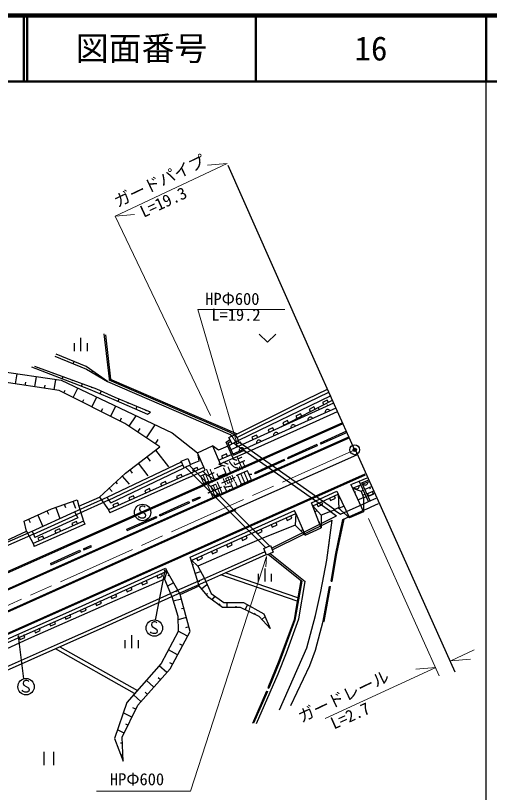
# Model space of a CAD drawing. Units: millimetres, scale not verified. Extents: x 40000 to 680000, y 20000 to 380000.
# Drawn here: x 507468 to 579500, y 261919 to 380000 of the extents above; entities that cross this region are included whole.
import ezdxf
from ezdxf.enums import TextEntityAlignment as Align

# ---------------------------------------------------------------- set-up
doc = ezdxf.new("R2010")
doc.units = ezdxf.units.MM
doc.header["$LTSCALE"] = 1000
doc.header["$PDMODE"] = 32
doc.header["$PDSIZE"] = 500
doc.linetypes.add('CHAIN', pattern=[18.5, 12, -1.5, 3.5, -1.5])
for name, color, linetype, lineweight in [('M-BGD', 7, 'Continuous', 25), ('M-BGD-EXST', 7, 'Continuous', 25), ('M-BMK', 2, 'CHAIN', 13), ('M-BMK-OTRS', 5, 'Continuous', 25), ('M-BMK-SRVR', 3, 'Continuous', 25), ('M-STR-HTXT', 7, 'Continuous', 13), ('M-STR-STRC', 7, 'Continuous', 25), ('M-TTL', 2, 'Continuous', 140), ('M-TTL-BAND', 7, 'Continuous', 25), ('M-TTL-LINE', 7, 'Continuous', 50)]:
    doc.layers.add(name, color=color, linetype=linetype, lineweight=lineweight)
doc.layers.add('M-OTRS', color=6, linetype='Continuous')
doc.layers.add('M-TTL-TXT', color=7, linetype='Continuous')
doc.styles.add('@ＭＳ ゴシック', font='')
doc.styles.add('ＭＳ ゴシック', font='')
doc.styles.get('@ＭＳ ゴシック').set_extended_font_data('@MS Gothic')
doc.styles.get('ＭＳ ゴシック').set_extended_font_data('MS Gothic')

msp = doc.modelspace()

# ---------------------------------------------------------------- linework, layer by layer
at = {"layer": 'M-BGD'}
for p, q in [((517356, 330991), (517356, 328991)), ((521729, 324807), (520961, 331603)), ((521941, 324716), (521175, 331491)), ((544518, 331576), (545768, 330376)), ((545768, 330376), (547018, 331576)), ((516356, 330191), (516356, 328991)), ((518356, 330191), (518356, 328991)), ((518214, 326654), (513629, 328517)), ((513448, 328235), (518273, 326249)), ((516231, 327090), (516361, 327407)), ((500848, 326559), (514392, 324591)), ((509897, 326619), (518569, 323285)), ((519812, 323234), (510423, 326643)), ((517593, 326530), (517632, 326627)), ((521428, 324393), (518214, 326654)), ((518273, 326249), (521428, 324393)), ((519062, 325785), (519175, 325978)), ((514088, 323001), (499401, 325264)), ((507479, 324020), (507716, 325561)), ((510416, 323567), (510658, 325134)), ((513190, 325638), (513160, 325556)), ((514662, 325104), (514561, 324826)), ((520640, 324857), (520651, 324876)), ((521729, 324807), (521650, 324624)), ((521729, 324807), (541144, 316429)), ((508948, 323793), (509020, 324260)), ((511885, 323341), (511958, 323815)), ((513354, 323115), (513599, 324707)), ((514392, 324591), (531259, 316555)), ((516133, 324570), (516090, 324450)), ((517605, 324036), (517484, 323702)), ((521428, 324393), (540068, 316349)), ((521650, 324624), (539950, 316727)), ((524059, 318017), (514088, 323001)), ((514800, 322645), (515013, 323070)), ((516225, 321933), (516946, 323375)), ((518569, 323285), (522420, 321641)), ((519076, 323501), (519019, 323345)), ((522631, 321970), (519812, 323234)), ((520491, 322940), (520317, 322539)), ((550152, 320922), (554904, 323235)), ((550373, 320473), (555108, 322778)), ((517649, 321221), (517869, 321662)), ((519073, 320509), (519821, 322005)), ((521848, 322350), (521783, 322200)), ((522420, 321641), (527548, 319413)), ((527958, 319699), (522631, 321970)), ((523206, 321761), (523037, 321373)), ((555369, 322191), (541343, 315397)), ((547602, 317385), (555665, 321527)), ((554830, 321547), (554118, 321182)), ((554118, 321182), (554301, 320826)), ((555013, 321192), (554830, 321547)), ((520498, 319797), (520726, 320254)), ((521922, 319085), (522697, 320634)), ((524564, 321172), (524505, 321037)), ((525921, 320583), (525737, 320159)), ((540225, 314052), (555849, 321112)), ((540866, 316290), (550152, 320922)), ((541101, 315849), (550373, 320473)), ((552814, 320512), (552103, 320147)), ((552103, 320147), (552285, 319791)), ((552997, 320156), (552814, 320512)), ((552904, 318898), (556184, 320360)), ((553621, 320105), (553485, 320407)), ((554687, 320054), (554612, 319985)), ((554804, 320106), (554687, 320054)), ((554904, 320116), (554804, 320106)), ((554997, 320105), (554904, 320116)), ((554958, 320709), (554908, 320820)), ((555103, 320064), (554997, 320105)), ((555179, 320011), (555103, 320064)), ((555247, 319936), (555179, 320011)), ((523346, 318373), (523583, 318846)), ((524725, 317574), (525782, 319164)), ((527279, 319994), (527227, 319874)), ((527548, 319413), (527958, 319699)), ((542184, 314104), (552904, 318898)), ((550799, 319477), (550087, 319111)), ((550087, 319111), (550270, 318756)), ((550981, 319121), (550799, 319477)), ((550946, 318896), (550870, 319064)), ((552004, 318821), (551950, 318745)), ((552078, 318889), (552004, 318821)), ((552195, 318942), (552078, 318889)), ((552296, 318951), (552195, 318942)), ((552283, 319501), (552252, 319571)), ((552389, 318940), (552296, 318951)), ((552494, 318900), (552389, 318940)), ((552571, 318846), (552494, 318900)), ((552639, 318772), (552571, 318846)), ((553148, 318350), (556428, 319812)), ((554518, 319803), (554507, 319711)), ((554507, 319711), (554517, 319610)), ((554559, 319909), (554518, 319803)), ((554612, 319985), (554559, 319909)), ((557168, 318073), (486043, 286482)), ((557229, 317936), (486102, 286344)), ((529392, 314473), (524059, 318017)), ((527392, 315802), (528702, 317773)), ((542429, 313556), (553148, 318350)), ((548783, 318442), (548071, 318076)), ((548071, 318076), (548254, 317720)), ((548271, 317688), (548256, 317721)), ((548966, 318086), (548783, 318442)), ((549395, 317657), (549342, 317580)), ((549470, 317725), (549395, 317657)), ((549587, 317777), (549470, 317725)), ((549688, 317787), (549587, 317777)), ((549608, 318292), (549595, 318322)), ((549780, 317776), (549688, 317787)), ((549886, 317735), (549780, 317776)), ((549962, 317682), (549886, 317735)), ((550031, 317607), (549962, 317682)), ((551910, 318639), (551899, 318546)), ((551899, 318546), (551909, 318446)), ((551950, 318745), (551910, 318639)), ((526059, 316688), (526414, 317222)), ((531259, 316555), (535105, 313547)), ((539950, 316727), (540616, 316361)), ((546572, 317359), (545843, 317030)), ((545843, 317030), (546008, 316665)), ((546737, 316995), (546572, 317359)), ((546787, 316492), (546733, 316416)), ((546861, 316560), (546787, 316492)), ((546978, 316613), (546861, 316560)), ((547079, 316623), (546978, 316613)), ((547172, 316611), (547079, 316623)), ((547277, 316571), (547172, 316611)), ((547354, 316517), (547277, 316571)), ((547422, 316443), (547354, 316517)), ((549301, 317474), (549290, 317382)), ((549290, 317382), (549300, 317281)), ((549342, 317580), (549301, 317474)), ((490137, 285660), (558110, 315951)), ((490198, 285523), (558171, 315814)), ((528726, 314916), (529156, 315565)), ((539480, 315178), (540053, 315553)), ((539786, 315080), (540171, 315332)), ((539896, 315847), (540835, 316348)), ((540404, 314896), (539896, 315847)), ((540082, 316343), (540295, 316060)), ((541343, 315397), (540404, 314896)), ((540616, 316361), (540692, 316272)), ((540835, 316348), (541343, 315397)), ((556002, 304898), (541188, 315315)), ((544113, 316248), (543384, 315919)), ((543384, 315919), (543549, 315554)), ((544278, 315884), (544113, 316248)), ((544178, 315328), (544125, 315251)), ((544253, 315396), (544178, 315328)), ((544370, 315448), (544253, 315396)), ((544471, 315458), (544370, 315448)), ((544563, 315447), (544471, 315458)), ((544669, 315406), (544563, 315447)), ((544745, 315353), (544669, 315406)), ((544814, 315278), (544745, 315353)), ((546693, 316310), (546682, 316217)), ((546682, 316217), (546692, 316117)), ((546733, 316416), (546693, 316310)), ((524165, 310424), (529392, 314473)), ((535105, 313547), (537387, 314582)), ((537387, 314582), (538567, 311866)), ((538294, 313923), (537387, 314582)), ((539720, 314559), (538294, 313923)), ((539720, 314559), (539480, 315178)), ((540556, 312721), (539720, 314559)), ((539951, 314657), (539786, 315080)), ((539951, 314657), (540371, 314958)), ((540619, 313187), (539951, 314657)), ((540536, 313369), (542185, 314104)), ((555324, 304642), (540595, 314998)), ((541655, 315137), (540926, 314808)), ((540926, 314808), (541090, 314443)), ((541570, 314163), (541517, 314087)), ((541645, 314232), (541570, 314163)), ((541762, 314284), (541645, 314232)), ((541819, 314772), (541655, 315137)), ((541862, 314294), (541762, 314284)), ((541955, 314283), (541862, 314294)), ((542061, 314242), (541955, 314283)), ((542137, 314189), (542061, 314242)), ((542205, 314114), (542137, 314189)), ((544085, 315146), (544073, 315053)), ((544073, 315053), (544083, 314952)), ((544125, 315251), (544085, 315146)), ((527432, 312955), (527949, 312287)), ((528739, 313967), (530716, 311415)), ((536087, 311337), (535105, 313547)), ((535105, 313547), (535302, 312291)), ((538330, 312417), (540307, 313267)), ((539528, 313368), (538793, 313052)), ((538793, 313052), (538951, 312684)), ((539686, 313000), (539528, 313368)), ((540556, 312721), (542429, 313556)), ((540619, 313187), (542266, 313922)), ((540961, 305055), (559318, 313228)), ((541476, 313981), (541465, 313889)), ((541465, 313889), (541475, 313788)), ((541517, 314087), (541476, 313981)), ((542266, 313922), (542429, 313556)), ((521387, 306819), (532693, 312193)), ((526126, 311943), (527597, 310044)), ((532660, 312270), (533650, 312689)), ((533081, 311276), (532660, 312270)), ((533650, 312689), (534071, 311695)), ((535302, 312291), (534048, 311749)), ((538567, 311866), (540556, 312721)), ((521602, 306367), (532888, 311732)), ((521940, 305931), (533091, 311252)), ((524819, 310931), (525184, 310459)), ((534071, 311695), (533081, 311276)), ((545465, 299134), (533306, 311372)), ((533613, 310258), (536087, 311337)), ((533812, 309800), (536287, 310879)), ((546063, 299383), (533902, 311624)), ((535081, 311327), (534350, 311002)), ((534350, 311002), (534513, 310636)), ((535244, 310962), (535081, 311327)), ((536287, 310879), (536087, 311337)), ((496745, 281876), (560605, 310330)), ((496806, 281739), (560665, 310193)), ((520227, 306803), (524165, 310424)), ((533608, 310256), (521582, 304883)), ((533812, 309800), (521786, 304426)), ((523673, 309972), (524756, 308795)), ((532664, 310251), (531933, 309926)), ((531933, 309926), (532095, 309561)), ((532826, 309886), (532664, 310251)), ((559702, 309218), (560906, 309754)), ((560093, 308954), (561069, 309389)), ((522689, 309067), (522921, 308814)), ((530246, 309176), (529515, 308851)), ((529515, 308851), (529678, 308485)), ((530409, 308810), (530246, 309176)), ((558450, 308702), (559702, 309218)), ((558450, 308702), (560347, 304591)), ((558702, 308157), (559930, 308663)), ((558946, 308257), (559012, 308181)), ((559580, 308190), (559636, 308265)), ((559636, 308265), (559679, 308369)), ((559679, 308369), (559693, 308461)), ((559693, 308461), (559686, 308562)), ((561130, 306130), (559696, 309215)), ((561357, 306235), (560093, 308954)), ((560177, 308773), (561151, 309206)), ((560298, 308827), (560367, 308752)), ((560367, 308752), (560443, 308698)), ((560443, 308698), (560549, 308658)), ((560549, 308658), (560641, 308647)), ((561516, 308384), (560556, 307957)), ((560641, 308647), (560742, 308656)), ((560742, 308656), (560859, 308708)), ((560859, 308708), (560934, 308777)), ((560934, 308777), (560987, 308853)), ((560987, 308853), (561028, 308959)), ((561028, 308959), (561039, 309051)), ((561039, 309051), (561029, 309152)), ((561267, 308273), (561358, 308068)), ((520720, 307256), (520766, 307206)), ((521704, 308161), (522168, 307657)), ((525411, 307024), (524680, 306699)), ((525573, 306659), (525411, 307024)), ((527828, 308100), (527097, 307775)), ((527097, 307775), (527260, 307409)), ((527991, 307735), (527828, 308100)), ((552461, 305918), (556288, 307722)), ((552675, 305466), (556501, 307270)), ((556288, 307722), (556501, 307270)), ((556501, 307270), (556602, 305086)), ((556501, 307270), (558244, 303641)), ((558702, 308157), (559987, 307713)), ((558976, 307562), (559162, 307648)), ((559012, 308181), (559087, 308125)), ((559087, 308125), (559192, 308082)), ((559192, 308082), (559284, 308068)), ((559284, 308068), (559385, 308075)), ((559385, 308075), (559503, 308124)), ((559503, 308124), (559580, 308190)), ((559987, 307713), (560316, 307880)), ((559987, 307713), (560337, 306676)), ((560198, 307088), (560610, 307248)), ((560864, 307294), (561824, 307693)), ((560975, 307340), (561128, 306971)), ((561016, 306969), (561973, 307360)), ((561128, 306971), (561867, 307278)), ((561867, 307278), (561714, 307647)), ((512933, 305020), (516831, 306417)), ((516182, 306184), (516564, 305118)), ((516453, 304582), (521387, 306819)), ((521602, 306367), (516662, 304128)), ((516831, 306417), (517091, 305408)), ((517091, 305408), (520227, 306803)), ((520227, 306803), (521582, 304883)), ((521387, 306819), (521602, 306367)), ((521602, 306367), (521940, 305931)), ((522993, 305949), (522262, 305623)), ((523156, 305583), (522993, 305949)), ((524680, 306699), (524843, 306334)), ((553919, 302155), (552461, 305918)), ((554164, 305726), (553993, 306088)), ((555183, 306648), (555353, 306287)), ((555353, 306287), (556077, 306628)), ((556077, 306628), (555906, 306989)), ((556791, 306665), (556706, 306624)), ((556848, 304226), (560603, 305876)), ((559524, 306374), (560315, 306739)), ((560337, 306676), (560771, 306902)), ((560337, 306676), (560347, 304591)), ((560603, 305876), (561130, 306130)), ((561130, 306130), (562289, 306650)), ((491705, 283020), (540961, 305055)), ((491763, 282882), (541022, 304918)), ((508759, 303143), (512933, 305020)), ((512237, 304707), (512468, 304195)), ((513583, 305253), (514194, 303545)), ((514882, 305718), (515054, 305240)), ((517091, 305408), (517811, 303152)), ((521582, 304883), (521786, 304426)), ((522262, 305623), (522425, 305258)), ((540947, 300792), (549883, 304771)), ((550086, 304315), (549883, 304771)), ((553918, 304042), (552675, 305466)), ((552986, 304638), (553296, 304755)), ((553269, 305746), (553440, 305385)), ((553440, 305385), (554164, 305726)), ((555324, 304642), (555921, 304868)), ((556516, 305161), (555921, 304868)), ((555921, 304868), (556848, 304226)), ((558244, 303641), (556516, 305161)), ((557372, 305455), (556602, 305086)), ((557210, 303402), (560965, 305052)), ((560073, 305185), (560154, 305223)), ((560994, 305065), (561521, 305319)), ((561499, 305309), (562655, 305828)), ((510009, 301623), (516453, 304582)), ((510218, 301169), (516662, 304128)), ((516927, 303643), (510421, 300668)), ((510846, 304081), (511619, 302362)), ((516453, 304582), (516662, 304128)), ((516662, 304128), (516927, 303643)), ((541151, 300336), (550086, 304315)), ((546354, 299054), (555464, 303563)), ((548588, 303643), (548752, 303278)), ((548752, 303278), (549482, 303605)), ((549482, 303605), (549318, 303970)), ((550086, 304315), (549961, 302530)), ((550086, 304315), (551491, 301009)), ((550437, 303488), (550311, 303434)), ((555324, 304642), (553918, 304042)), ((553918, 304042), (553919, 302155)), ((555324, 304642), (556233, 303964)), ((555464, 303563), (556233, 303964)), ((556289, 298216), (557416, 303481)), ((557953, 304246), (557876, 304209)), ((560347, 304591), (558244, 303641)), ((509130, 301657), (508759, 303143)), ((509455, 303456), (509688, 302937)), ((517811, 303152), (510122, 299780)), ((518012, 302695), (510323, 299322)), ((516735, 303117), (516003, 302796)), ((516003, 302796), (516163, 302430)), ((516896, 302751), (516735, 303117)), ((517811, 303152), (518012, 302695)), ((549961, 302530), (545072, 300562)), ((546322, 302628), (546486, 302263)), ((546470, 298777), (555597, 303294)), ((546486, 302263), (547216, 302590)), ((547216, 302590), (547052, 302955)), ((551491, 301009), (549961, 302530)), ((553608, 302983), (553701, 303018)), ((554798, 297219), (555597, 303294)), ((556140, 298236), (557210, 303402)), ((505296, 299539), (510009, 301623)), ((510218, 301169), (505501, 299083)), ((505976, 300173), (509130, 301657)), ((509130, 301657), (510122, 299780)), ((510009, 301623), (510218, 301169)), ((510218, 301169), (510421, 300668)), ((514172, 301993), (513440, 301672)), ((513440, 301672), (513600, 301306)), ((514333, 301627), (514172, 301993)), ((544056, 301612), (544220, 301247)), ((544220, 301247), (544950, 301574)), ((544950, 301574), (544786, 301939)), ((551140, 301835), (550804, 301692)), ((551491, 301009), (553919, 302155)), ((511609, 300869), (510877, 300548)), ((510877, 300548), (511038, 300181)), ((511770, 300503), (511609, 300869)), ((534018, 297661), (540947, 300792)), ((534170, 297181), (541151, 300336)), ((545072, 300562), (540044, 298465)), ((541790, 300597), (541954, 300232)), ((541954, 300232), (542684, 300559)), ((542684, 300559), (542520, 300924)), ((554798, 297219), (555191, 300192)), ((510122, 299780), (510323, 299322)), ((538152, 298528), (537988, 298893)), ((539524, 299581), (539688, 299216)), ((539688, 299216), (540418, 299543)), ((540418, 299543), (540254, 299908)), ((545196, 299023), (546195, 299438)), ((545618, 298009), (545196, 299023)), ((546195, 299438), (546617, 298424)), ((535391, 293308), (534018, 297661)), ((540044, 298465), (535178, 296334)), ((535886, 297512), (535722, 297877)), ((537258, 298565), (537422, 298200)), ((537422, 298200), (538152, 298528)), ((540316, 296275), (545389, 298558)), ((540519, 295818), (545582, 298097)), ((546617, 298424), (545618, 298009)), ((545874, 298115), (550961, 294014)), ((546189, 298246), (551473, 293987)), ((555449, 294046), (556140, 298236)), ((555597, 294021), (556289, 298216)), ((534224, 297206), (535178, 296334)), ((534419, 296556), (534535, 296591)), ((534992, 297550), (535156, 297185)), ((535156, 297185), (535886, 297512)), ((553869, 292479), (554798, 297219)), ((516007, 289581), (530258, 295994)), ((516211, 289125), (530463, 295539)), ((530463, 295539), (530119, 294336)), ((530258, 295994), (530463, 295539)), ((530463, 295539), (532481, 292022)), ((534807, 295257), (535589, 295491)), ((535178, 296334), (536166, 294460)), ((536166, 294460), (540316, 296275)), ((536366, 294002), (540519, 295818)), ((550380, 291481), (539335, 295285)), ((545346, 295968), (545346, 293968)), ((530119, 294336), (521746, 290682)), ((527500, 293781), (527337, 294146)), ((528934, 294857), (529097, 294492)), ((529097, 294492), (529828, 294818)), ((529828, 294818), (529665, 295183)), ((530119, 294336), (531013, 292165)), ((530799, 294953), (530619, 294849)), ((536166, 294460), (531013, 292165)), ((535196, 293958), (535495, 294047)), ((536166, 294460), (536366, 294002)), ((550295, 290981), (538669, 294986)), ((544346, 295168), (544346, 293968)), ((546346, 295168), (546346, 293968)), ((550827, 294122), (550095, 289795)), ((555449, 294046), (555597, 294021)), ((525173, 292744), (525010, 293110)), ((526607, 293821), (526769, 293456)), ((526769, 293456), (527500, 293781)), ((531472, 293781), (530563, 293259)), ((531218, 291709), (536366, 294002)), ((532481, 292022), (535391, 293308)), ((536842, 291557), (535391, 293308)), ((535754, 292870), (536546, 293527)), ((536366, 294002), (537213, 292160)), ((550961, 294014), (550242, 289769)), ((550515, 288286), (551473, 293987)), ((554217, 287941), (555205, 293230)), ((554364, 287914), (555353, 293202)), ((555205, 293230), (555353, 293202)), ((520466, 287410), (531013, 292165)), ((520672, 286954), (531218, 291709)), ((521952, 291748), (522115, 291382)), ((522115, 291382), (522845, 291708)), ((522845, 291708), (522683, 292073)), ((524279, 292784), (524442, 292419)), ((524442, 292419), (525173, 292744)), ((531013, 292165), (531218, 291709)), ((531218, 291709), (532158, 288689)), ((532144, 292608), (531822, 292424)), ((533989, 286368), (532481, 292022)), ((536479, 291995), (536653, 292139)), ((537213, 292160), (539132, 290772)), ((537368, 291174), (537785, 291746)), ((553066, 288805), (553869, 292479)), ((521746, 290682), (509424, 285270)), ((519624, 290711), (519787, 290346)), ((519787, 290346), (520518, 290671)), ((520518, 290671), (520355, 291037)), ((532669, 291316), (531404, 290978)), ((538948, 290024), (536842, 291557)), ((538421, 290407), (538547, 290580)), ((539132, 290772), (542134, 290770)), ((539624, 290025), (539623, 290772)), ((542134, 290770), (545194, 289048)), ((507658, 285882), (516007, 289581)), ((517297, 289675), (517460, 289309)), ((517460, 289309), (518191, 289635)), ((518191, 289635), (518028, 290000)), ((533046, 289902), (532691, 289807)), ((541654, 290028), (538948, 290024)), ((540978, 290027), (540977, 290250)), ((544512, 288688), (541654, 290028)), ((542369, 289693), (542719, 290440)), ((550095, 289795), (549795, 288167)), ((550242, 289769), (549940, 288128)), ((507861, 285425), (516211, 289125)), ((514970, 288638), (515132, 288273)), ((515132, 288273), (515863, 288598)), ((515863, 288598), (515700, 288963)), ((532158, 288689), (532196, 286361)), ((533423, 288489), (532166, 288153)), ((543798, 289023), (543888, 289215)), ((546169, 286836), (544512, 288688)), ((544926, 288225), (545378, 288629)), ((545194, 289048), (546169, 286836)), ((549795, 288167), (547505, 281914)), ((549940, 288128), (547645, 281859)), ((548633, 283120), (550515, 288286)), ((551743, 283883), (553066, 288805)), ((512642, 287601), (512805, 287236)), ((512805, 287236), (513536, 287562)), ((513536, 287562), (513373, 287927)), ((514324, 284636), (520466, 287410)), ((514528, 284180), (520672, 286954)), ((533800, 287075), (533318, 286946)), ((545755, 287299), (545800, 287339)), ((553036, 283559), (554217, 287941)), ((554217, 287941), (554364, 287914)), ((498552, 281813), (507658, 285882)), ((508881, 285488), (508718, 285854)), ((510315, 286565), (510477, 286199)), ((510477, 286199), (511208, 286525)), ((511208, 286525), (511046, 286890)), ((525092, 285841), (525092, 283841)), ((532196, 286361), (529611, 281534)), ((530963, 280701), (533989, 286368)), ((533611, 285660), (532195, 286416)), ((498754, 281356), (507861, 285425)), ((509424, 285270), (500140, 280975)), ((501231, 278847), (514324, 284636)), ((507987, 285528), (508150, 285163)), ((508150, 285163), (508881, 285488)), ((524092, 285041), (524092, 283841)), ((526092, 285041), (526092, 283841)), ((501433, 278390), (514528, 284180)), ((525557, 276939), (513531, 283739)), ((514195, 284032), (525984, 277423)), ((532098, 282826), (530702, 283572)), ((532854, 284243), (532436, 284467)), ((547569, 274498), (551743, 283883)), ((552175, 281206), (553036, 283559)), ((547410, 279945), (548633, 283120)), ((529611, 281534), (524368, 275592)), ((530471, 280148), (529305, 281187)), ((531341, 281410), (530922, 281633)), ((547505, 281914), (545830, 277819)), ((547645, 281859), (545969, 277762)), ((549320, 275112), (552175, 281206)), ((526044, 275174), (530963, 280701)), ((544078, 272417), (547410, 279945)), ((528504, 277938), (527347, 278967)), ((529487, 279043), (529139, 279353)), ((545830, 277819), (545969, 277762)), ((526536, 275727), (525388, 276748)), ((527520, 276832), (527174, 277140)), ((545613, 277301), (543480, 272419)), ((545751, 277241), (543648, 272430)), ((545613, 277301), (545751, 277241)), ((524368, 275592), (522505, 270131)), ((523668, 270338), (526044, 275174)), ((525153, 273361), (523829, 274012)), ((525747, 274570), (525303, 274788)), ((524559, 272152), (524208, 272324)), ((523965, 270943), (522951, 271441)), ((522505, 270131), (523801, 266664)), ((523701, 269420), (523426, 269410)), ((523801, 266664), (523668, 270338)), ((511786, 268072), (511786, 266072)), ((513306, 266072), (513306, 268072)), ((523768, 267583), (523462, 267572))]:
    msp.add_line(p, q, dxfattribs=at)
at = {"layer": 'M-BGD-EXST'}
for p, q in [((526379, 305275), (526329, 304975)), ((526329, 304975), (526429, 304725)), ((526679, 305425), (526379, 305275)), ((526429, 304725), (527129, 304325)), ((526879, 305425), (526679, 305425)), ((527079, 305375), (526879, 305425)), ((527179, 305275), (527079, 305375)), ((526279, 303775), (526179, 303925)), ((526579, 303625), (526279, 303775)), ((526929, 303625), (526579, 303625)), ((527179, 303775), (526929, 303625)), ((527129, 304325), (527229, 304075)), ((527229, 304075), (527179, 303775)), ((530148, 295666), (528682, 288115)), ((528167, 287705), (528117, 287405)), ((528117, 287405), (528217, 287155)), ((528467, 287855), (528167, 287705)), ((528217, 287155), (528917, 286755)), ((528667, 287855), (528467, 287855)), ((528867, 287805), (528667, 287855)), ((528967, 287705), (528867, 287805)), ((528067, 286205), (527967, 286355)), ((528367, 286055), (528067, 286205)), ((528717, 286055), (528367, 286055)), ((528967, 286205), (528717, 286055)), ((528917, 286755), (529017, 286505)), ((529017, 286505), (528967, 286205)), ((508717, 279167), (507906, 285693)), ((508668, 278792), (508618, 278492)), ((508968, 278942), (508668, 278792)), ((509168, 278942), (508968, 278942)), ((509368, 278892), (509168, 278942)), ((509468, 278792), (509368, 278892)), ((508618, 278492), (508718, 278242)), ((508718, 278242), (509418, 277842)), ((509418, 277842), (509518, 277592)), ((509518, 277592), (509468, 277292)), ((508568, 277292), (508468, 277442)), ((508868, 277142), (508568, 277292)), ((509218, 277142), (508868, 277142)), ((509468, 277292), (509218, 277142))]:
    msp.add_line(p, q, dxfattribs=at)
for centre, radius in [((526779, 304475), 1250), ((530148, 295666), 50), ((530148, 295666), 30), ((530148, 295666), 10), ((528567, 286905), 1250), ((507906, 285693), 50), ((507906, 285693), 30), ((507906, 285693), 10), ((509068, 277992), 1250)]:
    msp.add_circle(centre, radius, dxfattribs=at)
at = {"layer": 'M-BMK'}
msp.add_line((559015, 314003), (502116, 288474), dxfattribs=at)
at = {"layer": 'M-BMK-OTRS'}
for p, q in [((539751, 357267), (552831, 327750)), ((552831, 327750), (559002, 313998)), ((559063, 314025), (574221, 280244))]:
    msp.add_line(p, q, dxfattribs=at)
at = {"layer": 'M-BMK-SRVR'}
for radius in [750, 30]:
    msp.add_circle((559015, 314003), radius, dxfattribs=at)
at = {"layer": 'M-OTRS'}
msp.add_point((559018, 313978), dxfattribs=at)
at = {"layer": 'M-STR-HTXT'}
for p, q in [((539634, 357532), (522587, 349506)), ((539634, 357532), (536646, 357260)), ((525574, 349779), (522587, 349506)), ((522587, 349506), (537100, 319235)), ((541134, 314874), (535189, 335309)), ((535189, 335309), (548379, 335309)), ((541134, 314874), (540311, 316197)), ((561130, 303561), (571878, 279656)), ((545592, 297782), (534074, 262113)), ((545592, 297782), (545531, 296226)), ((577192, 283572), (573609, 281926)), ((576599, 282170), (573609, 281926)), ((571324, 280887), (554539, 273175)), ((571324, 280887), (568334, 280642)), ((534074, 262113), (519769, 262113))]:
    msp.add_line(p, q, dxfattribs=at)
at = {"layer": 'M-STR-STRC'}
for p, q in [((557766, 316808), (553768, 315030)), ((557847, 316625), (553849, 314848)), ((553243, 314790), (548782, 312800)), ((553325, 314607), (548863, 312617)), ((553243, 314790), (553325, 314607)), ((553768, 315030), (553849, 314848)), ((548283, 312536), (543800, 310506)), ((548365, 312353), (543883, 310323)), ((548283, 312536), (548365, 312353)), ((548782, 312800), (548863, 312617)), ((543800, 310506), (543883, 310323)), ((529347, 304129), (533824, 306120)), ((529429, 303946), (533905, 305938)), ((533824, 306120), (533905, 305938)), ((534342, 306384), (535469, 306866)), ((534421, 306200), (534342, 306384)), ((534421, 306200), (535547, 306682)), ((535469, 306866), (535547, 306682)), ((524367, 301911), (528838, 303874)), ((524447, 301728), (528918, 303691)), ((528838, 303874), (528918, 303691)), ((529429, 303946), (529347, 304129)), ((524447, 301728), (524367, 301911)), ((517779, 298954), (518912, 299445)), ((517779, 298954), (517859, 298770)), ((517859, 298770), (518992, 299262)), ((518992, 299262), (518912, 299445)), ((512768, 296710), (517265, 298720)), ((512850, 296527), (517347, 298537)), ((517265, 298720), (517347, 298537)), ((512768, 296710), (512850, 296527))]:
    msp.add_line(p, q, dxfattribs=at)
at = {"layer": 'M-TTL'}
msp.add_line((680000, 380000), (40000, 380000), dxfattribs=at)
at = {"layer": 'M-TTL-BAND'}
msp.add_line((579000, 20000), (579000, 370000), dxfattribs=at)
at = {"layer": 'M-TTL-LINE'}
for p, q in [((508747, 380000), (508747, 370000)), ((509247, 380000), (509247, 370000)), ((543997, 380000), (543997, 370000)), ((579000, 380000), (579000, 370000)), ((40000, 370000), (680000, 370000))]:
    msp.add_line(p, q, dxfattribs=at)

# ---------------------------------------------------------------- texts
at = {"layer": 'M-BGD', "style": '@ＭＳ ゴシック'}
for s, rotation, p in [('歩行者', 203.4, (541829, 313792)), ('自転車', 203.3, (542898, 311715))]:
    msp.add_text(s, height=1833, rotation=rotation, dxfattribs=at).set_placement(p, align=Align.BOTTOM_LEFT)
at = {"layer": 'M-STR-HTXT', "style": 'ＭＳ ゴシック'}
for s, rotation, p in [('ガードパイプ', 25.5, (523218, 350289)), ('L=19.3', 24.8, (527156, 348748)), ('ガードレール', 25.5, (551174, 271986)), ('L=2.7', 24.2, (556089, 270975))]:
    msp.add_text(s, height=1833, rotation=rotation, dxfattribs=at).set_placement(p, align=Align.BOTTOM_LEFT)
for s, p in [('HPΦ600', (536303, 335474)), ('L=19.2', (537232, 333059)), ('HPΦ600', (521813, 262463))]:
    msp.add_text(s, height=1833, dxfattribs=at).set_placement(p, align=Align.BOTTOM_LEFT)
at = {"layer": 'M-TTL-TXT', "style": 'ＭＳ ゴシック'}
for s, p in [('図面番号', (526622, 375000)), ('16', (561497, 375000))]:
    msp.add_text(s, height=3666, dxfattribs=at).set_placement(p, align=Align.MIDDLE_CENTER)

doc.saveas('drawing.dxf')
